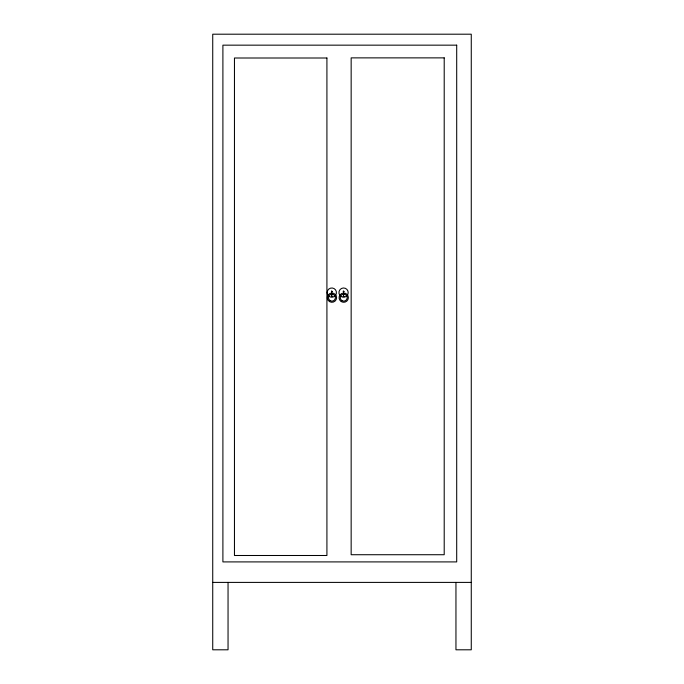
<?xml version="1.0" encoding="UTF-8"?>
<svg xmlns="http://www.w3.org/2000/svg" width="684" height="684" viewBox="0 0 684 684"><rect width="100%" height="100%" fill="white"/><g stroke="black" fill="none" stroke-linecap="round" stroke-linejoin="round"><path stroke-width="1.03" d="M212.733 582.4L471.267 582.4M455.954 582.4L455.954 649.8L471.267 649.8L471.267 34.2L212.733 34.2L212.733 649.8L228.046 649.8L228.046 582.4M343.59 291.324L343.59 296.377M331.808 291.324L331.808 296.377M328.346 295.702A4.634 4.634 0 0 1 330.44 288.178A4.634 4.634 0 0 1 336.383 293.256A4.634 4.634 0 0 1 329.269 296.488M331.441 291.23L332.176 291.418L331.441 291.23M331.441 296.275L332.176 296.471L331.441 296.275M343.223 291.23L343.958 291.418L343.223 291.23M343.223 296.275L343.958 296.471L343.223 296.275M456.698 45.161L222.898 45.161L222.898 561.906L456.698 561.906L456.698 45.161M444.207 57.875L351.157 57.875L351.157 554.724L444.207 554.724L444.207 57.875M326.918 58.003L234.458 58.003L234.458 555.494L326.918 555.494L326.918 58.003M329.491 301.584A4.634 4.634 0 0 0 336.579 297.831A4.634 4.634 0 0 0 329.782 293.564A4.634 4.634 0 0 0 329.491 301.584M330.107 300.592A3.463 3.463 0 0 0 335.408 297.788A3.463 3.463 0 0 0 330.329 294.599A3.463 3.463 0 0 0 330.107 300.592M341.265 301.584A4.634 4.634 0 0 0 348.361 297.831A4.634 4.634 0 0 0 341.564 293.564A4.634 4.634 0 0 0 341.265 301.584M341.042 296.488A4.634 4.634 0 0 0 348.199 292.855A4.634 4.634 0 0 0 341.47 288.477A4.634 4.634 0 0 0 341.042 296.488M341.889 300.592A3.463 3.463 0 0 0 347.19 297.788A3.463 3.463 0 0 0 342.103 294.599A3.463 3.463 0 0 0 341.889 300.592"/></g></svg>
